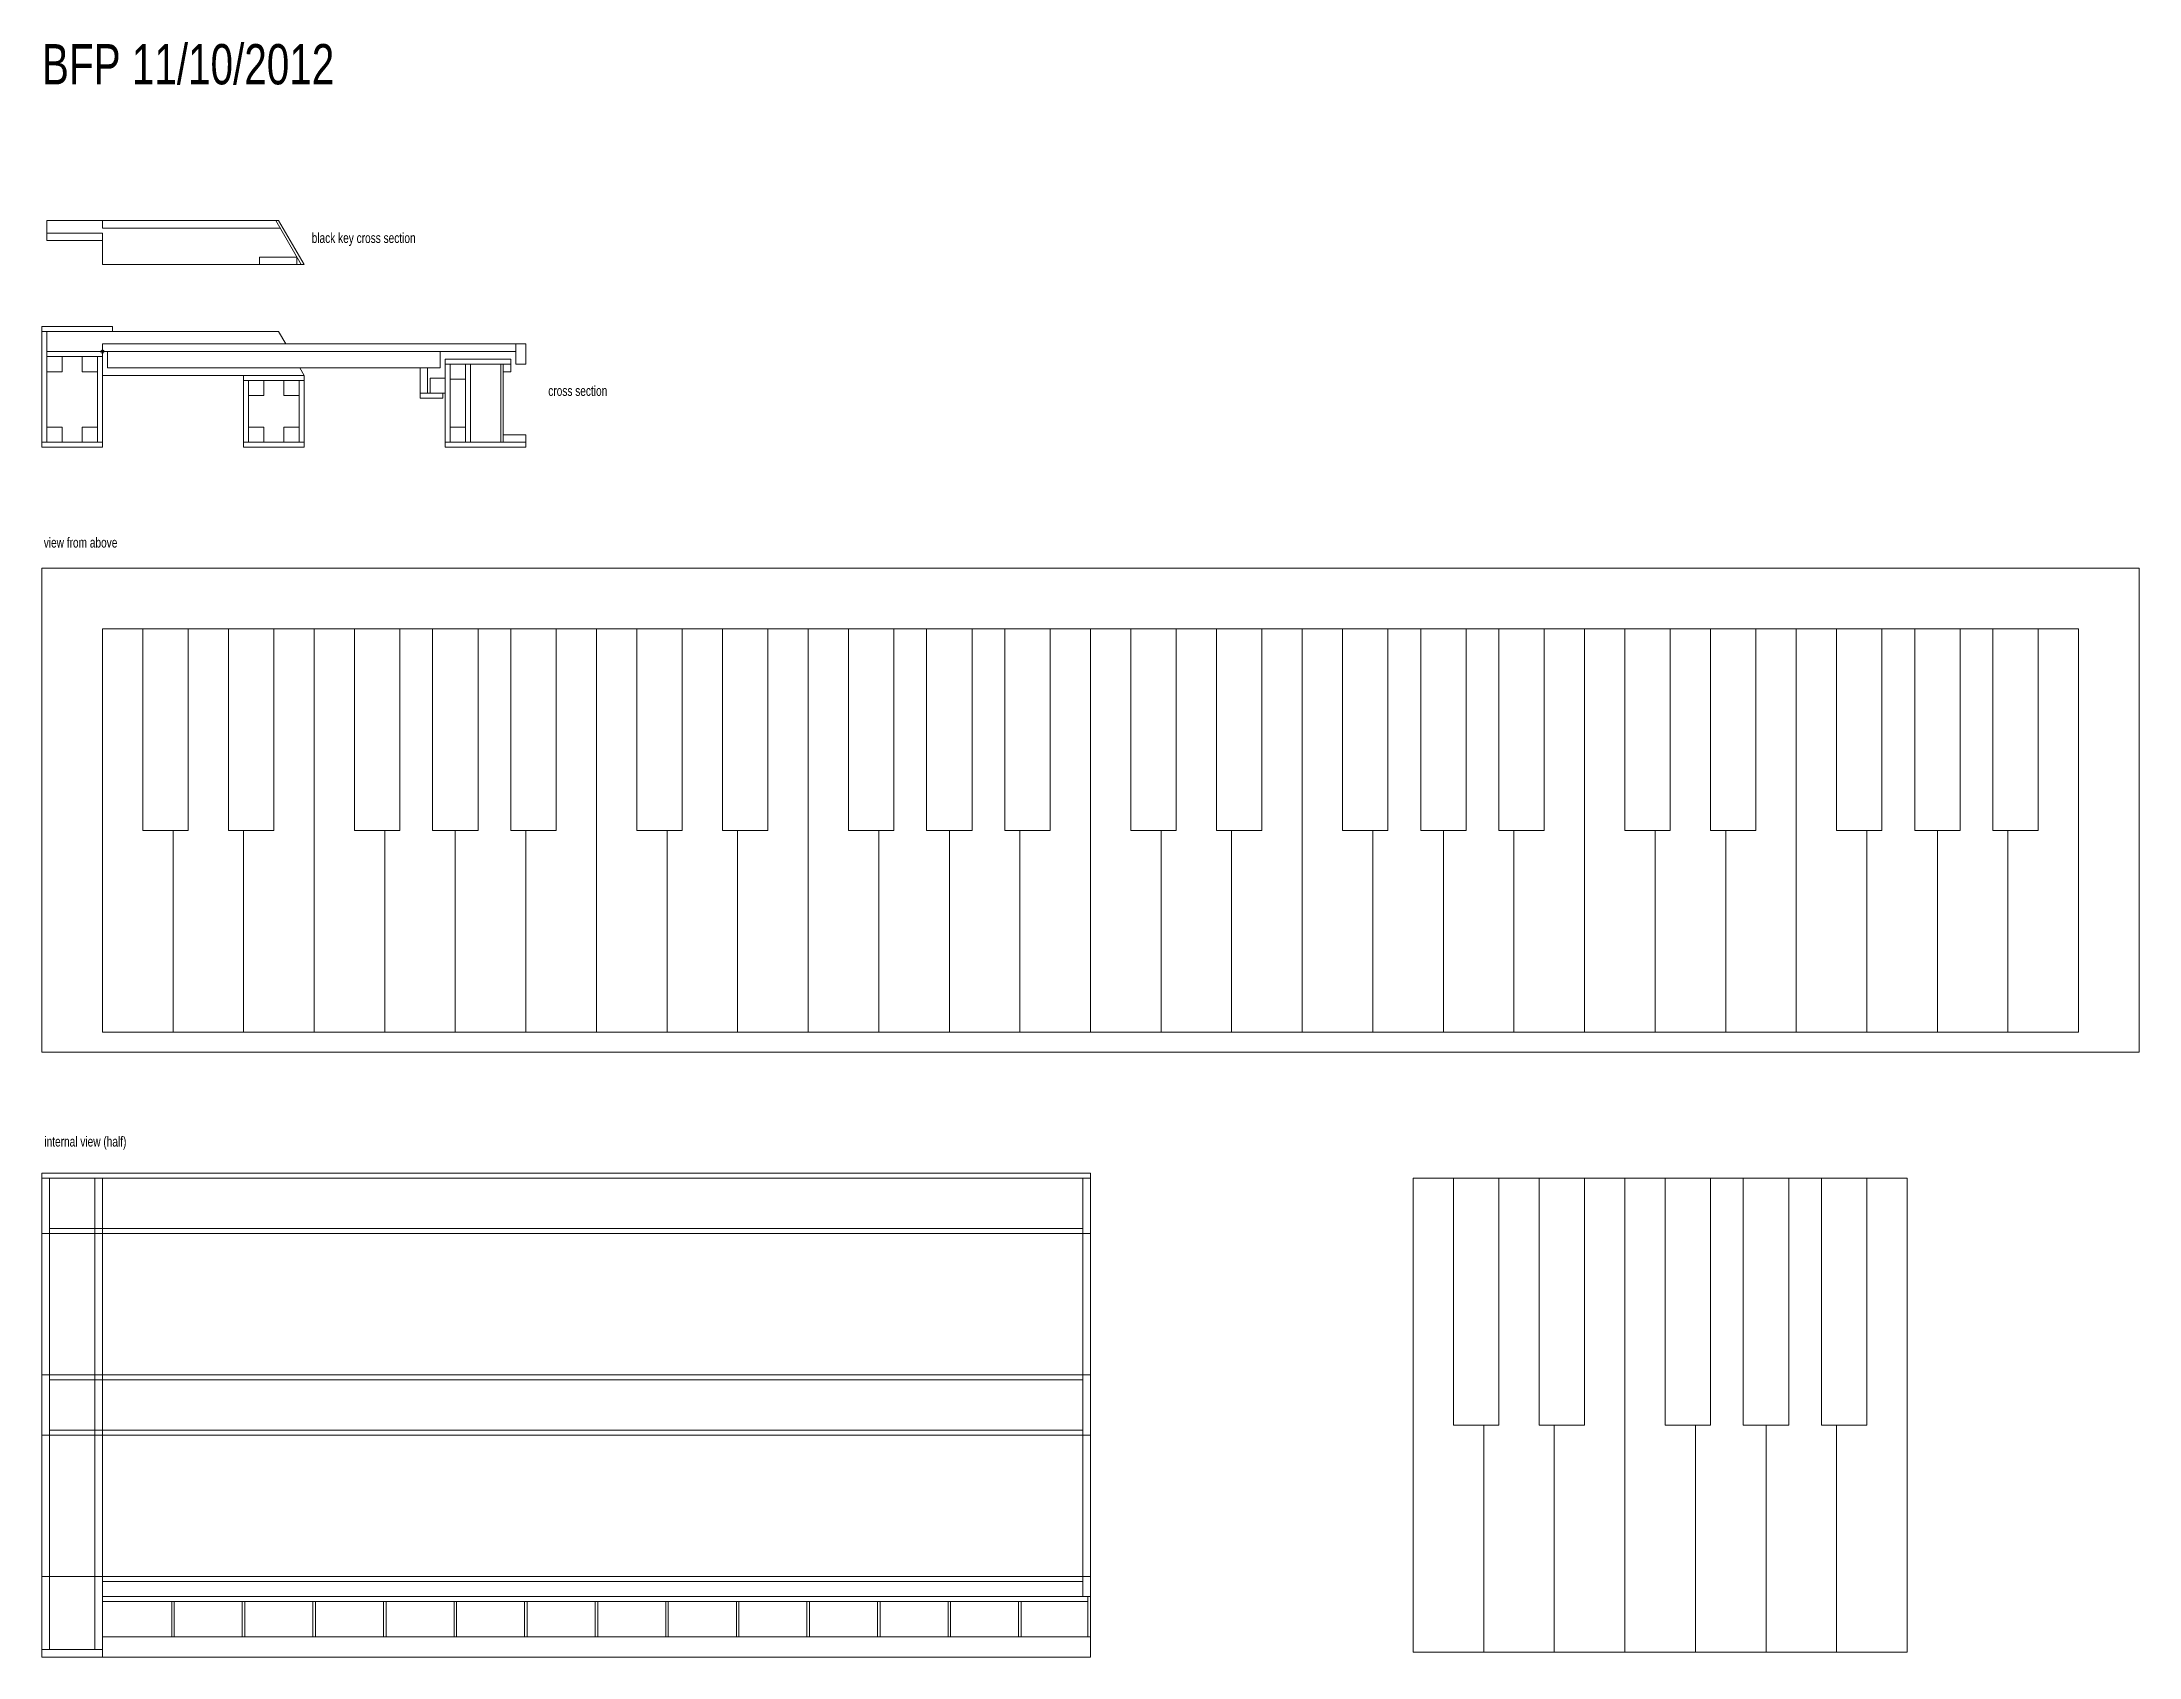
# Model space of a CAD drawing. Header units: inches. Extents: x 0 to 208, y -60 to 100.
import ezdxf

# ---------------------------------------------------------------- set-up
doc = ezdxf.new("R2010")
doc.units = ezdxf.units.IN
doc.layers.get('0').update_dxf_attribs({"linetype": 'CONTINUOUS', "lineweight": 0})
doc.styles.get("Standard").update_dxf_attribs({"font": 'txt', "width": 0.75})

msp = doc.modelspace()

# ---------------------------------------------------------------- linework, layer by layer
for p, q in [((0.5, 82.5), (23.474093, 82.5)), ((0.5, 80.5), (0.5, 82.5)), ((0.5, 81.25), (6, 81.25)), ((6, 81.75), (6, 82.5)), ((6, 81.75), (23.61843, 81.75)), ((6, 81.25), (6, 80)), ((25.711325, 78.125), (23.185417, 82.5)), ((26, 78.125), (23.474093, 82.5)), ((0.5, 80.5), (6, 80.5)), ((6, 78.125), (6, 80)), ((6, 78.125), (26, 78.125)), ((21.566987, 78.875), (21.566987, 78.125)), ((21.566987, 78.875), (25.278312, 78.875)), ((25.278312, 78.875), (25.278312, 78.125)), ((0, 72), (7, 72)), ((0, 60), (0, 72)), ((0, 71.5), (23.474093, 71.5)), ((0.5, 60.5), (0.5, 71.5)), ((7, 71.5), (7, 72)), ((24.19578, 70.25), (23.474093, 71.5)), ((0.5, 69.5), (47, 69.5)), ((0.5, 69), (6, 69)), ((0.5, 67.5), (0.5, 69)), ((0.5, 69), (2, 69)), ((2, 67.5), (2, 69)), ((4, 67.5), (4, 69)), ((4, 69), (5.5, 69)), ((5.5, 60.5), (5.5, 69)), ((5.5, 67.5), (5.5, 69)), ((6, 60), (6, 70.25)), ((6, 70.25), (48, 70.25)), ((6.5, 67.875), (6.5, 69.5)), ((39.5, 69.5), (39.5, 67.875)), ((40, 68.75), (40, 68.25)), ((40, 68.75), (46.5, 68.75)), ((46.5, 68.25), (46.5, 68.75)), ((47, 68.25), (47, 70.25)), ((48, 68.25), (48, 70.25)), ((0.5, 67.5), (2, 67.5)), ((4, 67.5), (5.5, 67.5)), ((6, 67.125), (26, 67.125)), ((6.5, 67.875), (39.5, 67.875)), ((20, 60), (20, 67.125)), ((20, 66.625), (26, 66.625)), ((20.5, 60.5), (20.5, 66.625)), ((20.5, 65.125), (20.5, 66.625)), ((20.5, 66.625), (22, 66.625)), ((22, 65.125), (22, 66.625)), ((24, 65.125), (24, 66.625)), ((24, 66.625), (25.5, 66.625)), ((25.5, 60.5), (25.5, 66.625)), ((25.5, 65.125), (25.5, 66.625)), ((26, 67.125), (25.566987, 67.875)), ((26, 60), (26, 67.125)), ((37.5, 67.875), (37.5, 64.875)), ((38.25, 67.875), (38.25, 65.375)), ((38.5, 66.875), (38.5, 65.375)), ((38.5, 66.875), (40, 66.875)), ((40, 68.25), (40, 60.5)), ((40, 60.5), (40, 68.25)), ((40, 68.25), (46.5, 68.25)), ((40.5, 68.25), (40.5, 60.5)), ((40.5, 66.75), (40.5, 68.25)), ((40.5, 68.25), (42, 68.25)), ((40.5, 66.75), (42, 66.75)), ((42, 68.25), (42, 60.5)), ((42, 66.75), (42, 68.25)), ((42.5, 68.25), (42.5, 60.5)), ((45.5, 60.5), (45.5, 68.25)), ((45.75, 60.5), (45.75, 68.25)), ((45.75, 67.5), (46.5, 67.5)), ((46.5, 67.5), (46.5, 68.25)), ((48, 68.25), (47, 68.25)), ((20.5, 65.125), (22, 65.125)), ((24, 65.125), (25.5, 65.125)), ((37.5, 65.375), (40, 65.375)), ((37.5, 64.875), (39.75, 64.875)), ((39.75, 65.375), (39.75, 64.875)), ((0, 60.5), (6, 60.5)), ((0.5, 60.5), (0.5, 62)), ((0.5, 62), (2, 62)), ((0.5, 60.5), (2, 60.5)), ((2, 60.5), (2, 62)), ((4, 60.5), (4, 62)), ((4, 62), (5.5, 62)), ((4, 60.5), (5.5, 60.5)), ((5.5, 60.5), (5.5, 62)), ((20, 60.5), (26, 60.5)), ((20.5, 60.5), (20.5, 62)), ((20.5, 62), (22, 62)), ((20.5, 60.5), (22, 60.5)), ((22, 60.5), (22, 62)), ((24, 60.5), (24, 62)), ((24, 62), (25.5, 62)), ((24, 60.5), (25.5, 60.5)), ((25.5, 60.5), (25.5, 62)), ((40, 60.5), (48, 60.5)), ((40, 60), (40, 60.5)), ((40.5, 60.5), (40.5, 62)), ((40.5, 62), (42, 62)), ((40.5, 60.5), (42, 60.5)), ((42, 60.5), (42, 62)), ((45.75, 61.25), (48, 61.25)), ((48, 60), (48, 61.25)), ((0, 60), (6, 60)), ((20, 60), (26, 60)), ((40, 60), (48, 60)), ((0, 48), (54.999951, 48)), ((0, 48), (0, 0)), ((54.999951, 48), (103.999902, 48)), ((103.999902, 48), (152.999853, 48)), ((152.999853, 48), (207.999804, 48)), ((207.999804, 48), (207.999804, 0)), ((6, 42), (54.999951, 42)), ((6, 42), (6, 2)), ((9.999993, 22), (9.999993, 42)), ((14.499993, 22), (14.499993, 42)), ((18.499986, 22), (18.499986, 42)), ((22.999986, 22), (22.999986, 42)), ((26.999979, 2), (26.999979, 42)), ((30.999972, 22), (30.999972, 42)), ((35.499972, 22), (35.499972, 42)), ((38.749965, 22), (38.749965, 42)), ((43.249965, 22), (43.249965, 42)), ((46.499958, 22), (46.499958, 42)), ((50.999958, 22), (50.999958, 42)), ((54.999951, 42), (103.999902, 42)), ((54.999951, 42), (54.999951, 2)), ((58.999944, 22), (58.999944, 42)), ((63.499944, 22), (63.499944, 42)), ((67.499937, 22), (67.499937, 42)), ((71.999937, 22), (71.999937, 42)), ((75.99993, 2), (75.99993, 42)), ((79.999923, 22), (79.999923, 42)), ((84.499923, 22), (84.499923, 42)), ((87.749916, 22), (87.749916, 42)), ((92.249916, 22), (92.249916, 42)), ((95.499909, 22), (95.499909, 42)), ((99.999909, 22), (99.999909, 42)), ((103.999902, 42), (152.999853, 42)), ((103.999902, 42), (103.999902, 2)), ((107.999895, 22), (107.999895, 42)), ((112.499895, 22), (112.499895, 42)), ((116.499888, 22), (116.499888, 42)), ((120.999888, 22), (120.999888, 42)), ((124.999881, 2), (124.999881, 42)), ((128.999874, 22), (128.999874, 42)), ((133.499874, 22), (133.499874, 42)), ((136.749867, 22), (136.749867, 42)), ((141.249867, 22), (141.249867, 42)), ((144.49986, 22), (144.49986, 42)), ((148.99986, 22), (148.99986, 42)), ((152.999853, 42), (201.999804, 42)), ((152.999853, 42), (152.999853, 2)), ((156.999846, 22), (156.999846, 42)), ((161.499846, 22), (161.499846, 42)), ((165.499839, 22), (165.499839, 42)), ((169.999839, 22), (169.999839, 42)), ((173.999832, 2), (173.999832, 42)), ((177.999825, 22), (177.999825, 42)), ((182.499825, 22), (182.499825, 42)), ((185.749818, 22), (185.749818, 42)), ((190.249818, 22), (190.249818, 42)), ((193.499811, 22), (193.499811, 42)), ((197.999811, 22), (197.999811, 42)), ((201.999804, 42), (201.999804, 2)), ((9.999993, 22), (14.499993, 22)), ((12.999993, 2), (12.999993, 22)), ((18.499986, 22), (22.999986, 22)), ((19.999986, 2), (19.999986, 22)), ((30.999972, 22), (35.499972, 22)), ((33.999972, 2), (33.999972, 22)), ((38.749965, 22), (43.249965, 22)), ((40.999965, 2), (40.999965, 22)), ((46.499958, 22), (50.999958, 22)), ((47.999958, 2), (47.999958, 22)), ((58.999944, 22), (63.499944, 22)), ((61.999944, 2), (61.999944, 22)), ((67.499937, 22), (71.999937, 22)), ((68.999937, 2), (68.999937, 22)), ((79.999923, 22), (84.499923, 22)), ((82.999923, 2), (82.999923, 22)), ((87.749916, 22), (92.249916, 22)), ((89.999916, 2), (89.999916, 22)), ((95.499909, 22), (99.999909, 22)), ((96.999909, 2), (96.999909, 22)), ((107.999895, 22), (112.499895, 22)), ((110.999895, 2), (110.999895, 22)), ((116.499888, 22), (120.999888, 22)), ((117.999888, 2), (117.999888, 22)), ((128.999874, 22), (133.499874, 22)), ((131.999874, 2), (131.999874, 22)), ((136.749867, 22), (141.249867, 22)), ((138.999867, 2), (138.999867, 22)), ((144.49986, 22), (148.99986, 22)), ((145.99986, 2), (145.99986, 22)), ((156.999846, 22), (161.499846, 22)), ((159.999846, 2), (159.999846, 22)), ((165.499839, 22), (169.999839, 22)), ((166.999839, 2), (166.999839, 22)), ((177.999825, 22), (182.499825, 22)), ((180.999825, 2), (180.999825, 22)), ((185.749818, 22), (190.249818, 22)), ((187.999818, 2), (187.999818, 22)), ((193.499811, 22), (197.999811, 22)), ((194.999811, 2), (194.999811, 22)), ((0, 0), (54.999951, 0)), ((6, 2), (54.999951, 2)), ((54.999951, 2), (103.999902, 2)), ((54.999951, 0), (103.999902, 0)), ((103.999902, 2), (152.999853, 2)), ((103.999902, 0), (152.999853, 0)), ((152.999853, 2), (201.999804, 2)), ((152.999853, 0), (207.999804, 0)), ((0, -12), (0, -60)), ((0, -12), (104, -12)), ((104, -12), (104, -60)), ((0, -12.5), (104, -12.5)), ((0.75, -12.5), (0.75, -59.25)), ((5.25, -12.5), (5.25, -59.25)), ((6, -12.5), (6, -60)), ((103.25, -12.5), (103.25, -54)), ((136, -12.5), (136, -59.5)), ((136, -12.5), (184.999951, -12.5)), ((139.999993, -37), (139.999993, -12.5)), ((144.499993, -37), (144.499993, -12.5)), ((148.499986, -37), (148.499986, -12.5)), ((152.999986, -37), (152.999986, -12.5)), ((156.999979, -59.5), (156.999979, -12.5)), ((160.999972, -37), (160.999972, -12.5)), ((165.499972, -37), (165.499972, -12.5)), ((168.749965, -37), (168.749965, -12.5)), ((173.249965, -37), (173.249965, -12.5)), ((176.499958, -37), (176.499958, -12.5)), ((180.999958, -37), (180.999958, -12.5)), ((184.999951, -12.5), (184.999951, -59.5)), ((0, -18), (104, -18)), ((0.75, -17.5), (103.25, -17.5)), ((0, -32), (104, -32)), ((0.75, -32.5), (103.25, -32.5)), ((139.999993, -37), (144.499993, -37)), ((142.999993, -59.5), (142.999993, -37)), ((148.499986, -37), (152.999986, -37)), ((149.999986, -59.5), (149.999986, -37)), ((160.999972, -37), (165.499972, -37)), ((163.999972, -59.5), (163.999972, -37)), ((168.749965, -37), (173.249965, -37)), ((170.999965, -59.5), (170.999965, -37)), ((176.499958, -37), (180.999958, -37)), ((177.999958, -59.5), (177.999958, -37)), ((0, -38), (104, -38)), ((0.75, -37.5), (103.25, -37.5)), ((0, -52), (104, -52)), ((6, -52.5), (103.25, -52.5)), ((6, -54), (104, -54)), ((103.75, -54), (103.75, -58)), ((6, -54.5), (103.75, -54.5)), ((12.874993, -58), (12.874993, -54.5)), ((13.124993, -58), (13.124993, -54.5)), ((19.874986, -58), (19.874986, -54.5)), ((20.124986, -58), (20.124986, -54.5)), ((26.874979, -58), (26.874979, -54.5)), ((27.124979, -58), (27.124979, -54.5)), ((33.874972, -58), (33.874972, -54.5)), ((34.124972, -58), (34.124972, -54.5)), ((40.874965, -58), (40.874965, -54.5)), ((41.124965, -58), (41.124965, -54.5)), ((47.874958, -58), (47.874958, -54.5)), ((48.124958, -58), (48.124958, -54.5)), ((54.874951, -54.5), (54.874951, -58)), ((55.124951, -54.5), (55.124951, -58)), ((61.874944, -58), (61.874944, -54.5)), ((62.124944, -58), (62.124944, -54.5)), ((68.874937, -58), (68.874937, -54.5)), ((69.124937, -58), (69.124937, -54.5)), ((75.87493, -58), (75.87493, -54.5)), ((76.12493, -58), (76.12493, -54.5)), ((82.874923, -58), (82.874923, -54.5)), ((83.124923, -58), (83.124923, -54.5)), ((89.874916, -58), (89.874916, -54.5)), ((90.124916, -58), (90.124916, -54.5)), ((96.874909, -58), (96.874909, -54.5)), ((97.124909, -58), (97.124909, -54.5)), ((6, -58), (104, -58)), ((0, -59.25), (6, -59.25)), ((0, -60), (104, -60)), ((136, -59.5), (184.999951, -59.5))]:
    msp.add_line(p, q)
msp.add_circle((6, 69.5), 0.15625)

# ---------------------------------------------------------------- texts
at = {"width": 100, "attachment_point": 1}
for s, insert, char_height in [('BFP 11/10/2012', (0, 100), 4), ('black key cross section', (26.751608, 81.269953), 1), ('cross section', (50.218979, 66.102746), 1), ('view from above', (0.17914, 51.054967), 1), ('internal view (half)', (0.238854, -8.359878), 1)]:
    msp.add_mtext(s, dxfattribs=dict(at, insert=insert, char_height=char_height))

doc.saveas('drawing.dxf')
